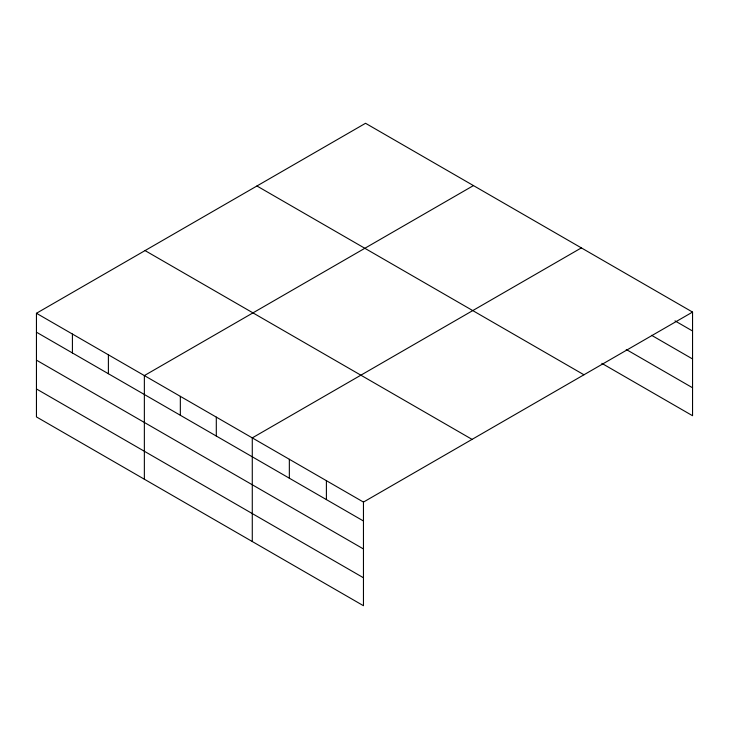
<?xml version="1.0" encoding="UTF-8"?>
<svg xmlns="http://www.w3.org/2000/svg" width="729" height="729" viewBox="0 0 729 729"><rect width="100%" height="100%" fill="white"/><g stroke="black" fill="none" stroke-linecap="round" stroke-linejoin="round"><path stroke-width="1.09" d="M36.45 313.279L363.461 502.081L363.461 605.717L36.45 416.915L36.45 313.279L365.539 123.283L692.55 312.085L692.55 415.721L601.844 363.352M473.449 185.585L144.36 375.581L144.36 479.217M581.368 247.887L252.28 437.883L252.28 541.529M363.461 502.081L692.55 312.085M674.99 320.869L692.55 331.002M651.589 335.313L692.55 358.96M626.229 349.473L692.55 387.764M256.936 185.986L583.947 374.779M145.053 250.585L472.064 439.377M36.45 332.196L363.461 520.998M36.45 360.153L363.461 548.955M36.45 388.958L363.461 577.76M326.401 480.684L326.401 499.602M289.34 459.288L289.34 478.206M216.303 417.116L216.303 436.042M180.336 396.348L180.336 415.275M108.393 354.813L108.393 373.731M72.417 334.046L72.417 352.964"/></g></svg>
